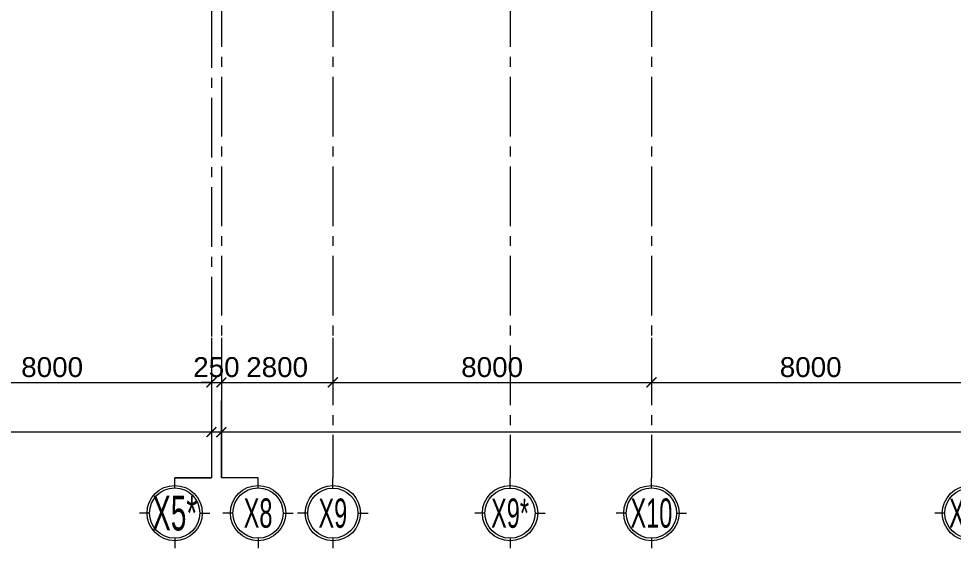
# Model space of a CAD drawing. Header units: millimetres. Extents: x 18326 to 214271, y -298828 to -198730.
# Drawn here: x 67457 to 90929, y -296079 to -282769 of the extents above; entities that cross this region are included whole.
import ezdxf
from ezdxf.enums import TextEntityAlignment as Align

# ---------------------------------------------------------------- set-up
doc = ezdxf.new("R2010")
doc.units = ezdxf.units.MM
doc.header["$LTSCALE"] = 20
doc.header["$MEASUREMENT"] = 0
doc.linetypes.add('CENTER2', pattern=[1.125, 0.75, -0.125, 0.125, -0.125])
doc.linetypes.add('xref LC GK$0$CENTER2', pattern=[1.125, 0.75, -0.125, 0.125, -0.125])
doc.layers.get('0').update_dxf_attribs({"lineweight": 0})
doc.layers.get('Defpoints').update_dxf_attribs({"color": 1, "lineweight": 25})
for name, color, linetype, lineweight in [('KV-Cay xanh', 78, 'Continuous', 5), ('KV-Dim', 14, 'Continuous', 9), ('KV-Ky hieu', 30, 'Continuous', 0), ('KV-Net thay 1', 9, 'Continuous', 20), ('KV-Net thay 2', 8, 'Continuous', 13), ('KV-Net truc', 251, 'CENTER2', 9), ('KV-Text', 7, 'Continuous', 25), ('xref LC GK$0$KV-Net truc', 251, 'xref LC GK$0$CENTER2', 9)]:
    doc.layers.add(name, color=color, linetype=linetype, lineweight=lineweight)
doc.styles.add('CHUTO', font='VnAvantH.TTF', dxfattribs={"width": 0.7})
doc.styles.add('KD-Style', font='arial.ttf')
doc.dimstyles.new('D-Layout', dxfattribs={"dimscale": 0, "dimtxt": 2, "dimasz": 1, "dimexe": 1, "dimexo": 0, "dimgap": 0.5, "dimtad": 1, "dimdec": 0, "dimzin": 0, "dimdsep": 46, "dimtxsty": 'KD-Style', "dimblk": 'ARCHTICK', "dimcen": 0.09, "dimdle": 1, "dimclrd": 256, "dimclre": 256, "dimclrt": 2, "dimadec": 0, "dimazin": 0, "dimtfac": 1, "dimtdec": 0, "dimtix": 1, "dimtmove": 2, "dimatfit": 3, "dimldrblk": 'MUITEN', "dimfxl": 1, "dimtolj": 1, "dimtzin": 0, "dimarcsym": 0})

# ---------------------------------------------------------------- blocks, each defined once
blk = doc.blocks.new('A$C570203f6')
at = {"layer": 'KV-Net truc', "color": 8, "ltscale": 400}
blk.add_lwpolyline([(25472, -1931), (25472, -3864), (24550, -3864)], dxfattribs=at)
at = {"layer": 'KV-Net truc', "color": 8, "ltscale": 400, "flags": 128}
blk.add_lwpolyline([(26644, -3864), (25722, -3864), (25722, -1931)], dxfattribs=at)
blk = doc.blocks.new('A$C06776D30')
at = {"layer": 'KV-Ky hieu', "color": 8}
for p, q in [((504, 865), (504, 1009)), ((144, 504), (0, 504)), ((865, 504), (1009, 504)), ((504, 144), (504, 0))]:
    blk.add_line(p, q, dxfattribs=at)
for radius in [396, 360]:
    blk.add_circle((504, 504), radius, dxfattribs=at)
at = {"layer": 'KV-Text', "color": 8, "style": 'CHUTO', "width": 0.6}
blk.add_attdef('GIRD', text='', height=420, dxfattribs=at).set_placement((504, 504), align=Align.MIDDLE_CENTER)
blk = doc.blocks.new('TT')
at = {"layer": 'KV-Net truc', "color": 8, "ltscale": 400}
blk.add_lwpolyline([(149.125, -206.013), (149.125, -213.748), (145.438, -213.748)], dxfattribs=at)
at = {"layer": 'KV-Net truc', "color": 8, "ltscale": 400, "flags": 128}
blk.add_lwpolyline([(153.812, -213.748), (150.125, -213.748), (150.125, -206.013)], dxfattribs=at)
at = {"layer": 'KV-Net truc', "color": 8}
for points in [[(145.438, -213.748), (149.125, -213.748)], [(153.812, -213.748), (150.125, -213.748)]]:
    blk.add_lwpolyline(points, dxfattribs=at)
at = {"layer": 'KV-Net thay 1', "color": 8}
ref = blk.add_blockref('A$C06776D30', (150.276, -220.82), dxfattribs=dict(at, xscale=0.007011206080914858, yscale=0.007011206080914858, zscale=0.007011206080914858))
ref.add_attrib('GIRD', 'X8', dxfattribs={"layer": 'KV-Text', "height": 2.9447, "style": 'CHUTO', "width": 0.6}).set_placement((153.812, -217.284), align=Align.MIDDLE_CENTER)
ref = blk.add_blockref('A$C06776D30', (157.789, -220.828), dxfattribs=dict(at, xscale=0.007011206080914858, yscale=0.007011206080914858, zscale=0.007011206080914858))
ref.add_attrib('GIRD', 'X9', dxfattribs={"layer": 'KV-Text', "height": 2.9447, "style": 'CHUTO', "width": 0.6}).set_placement((161.325, -217.293), align=Align.MIDDLE_CENTER)
ref = blk.add_blockref('A$C06776D30', (175.589, -220.828), dxfattribs=dict(at, xscale=0.007011206080914858, yscale=0.007011206080914858, zscale=0.007011206080914858))
ref.add_attrib('GIRD', 'X9*', dxfattribs={"layer": 'KV-Text', "height": 2.9447, "style": 'CHUTO', "width": 0.6}).set_placement((179.125, -217.293), align=Align.MIDDLE_CENTER)
ref = blk.add_blockref('A$C06776D30', (189.789, -220.82), dxfattribs=dict(at, xscale=0.007011206080914858, yscale=0.007011206080914858, zscale=0.007011206080914858))
ref.add_attrib('GIRD', 'X10', dxfattribs={"layer": 'KV-Text', "height": 2.9447, "style": 'CHUTO', "width": 0.6}).set_placement((193.325, -217.284), align=Align.MIDDLE_CENTER)
ref = blk.add_blockref('A$C06776D30', (221.789, -220.828), dxfattribs=dict(at, xscale=0.007011206080914858, yscale=0.007011206080914858, zscale=0.007011206080914858))
ref.add_attrib('GIRD', 'X11', dxfattribs={"layer": 'KV-Text', "height": 2.9447, "style": 'CHUTO', "width": 0.6}).set_placement((225.325, -217.293), align=Align.MIDDLE_CENTER)
at = {"layer": 'KV-Net truc', "color": 8}
ref = blk.add_blockref('A$C06776D30', (141.902, -220.82), dxfattribs=dict(at, xscale=0.007011206080914858, yscale=0.007011206080914858, zscale=0.007011206080914858))
ref.add_attrib('GIRD', 'X5*', dxfattribs={"layer": 'KV-Text', "height": 3.5, "style": 'CHUTO', "width": 0.6}).set_placement((145.438, -217.284), align=Align.MIDDLE_CENTER)
blk = doc.blocks.new('_ARCHTICK')
at = {"color": 8, "const_width": 0.15}
blk.add_lwpolyline([(-0.5, -0.5), (0.5, 0.5)], dxfattribs=at)
blk = doc.blocks.new('*D15')
at = {"layer": 'Defpoints', "color": 8, "transparency": 16777216}
for p in [(961.488, 52.715), (993.488, 52.715), (993.488, 48.247)]:
    blk.add_point(p, dxfattribs=at)
at = {"layer": 'KV-Dim', "color": 8, "lineweight": -2, "transparency": 16777216}
for p, q in [((961.488, 52.715), (961.488, 47.247)), ((993.488, 52.715), (993.488, 47.247)), ((960.488, 48.247), (994.488, 48.247))]:
    blk.add_line(p, q, dxfattribs=at)
at = {"layer": 'KV-Dim', "color": 8, "lineweight": -2, "transparency": 16777216, "rotation": 180}
blk.add_blockref('_ARCHTICK', (961.488, 48.247), dxfattribs=at)
at = {"layer": 'KV-Dim', "color": 8, "lineweight": -2, "transparency": 16777216}
blk.add_blockref('_ARCHTICK', (993.488, 48.247), dxfattribs=at)
at = {"layer": 'KV-Dim', "color": 8, "transparency": 16777216, "insert": (977.488, 49.768), "char_height": 2, "attachment_point": 5, "style": 'KD-Style'}
blk.add_mtext('\\A1;8000', dxfattribs=at)
blk = doc.blocks.new('MUITEN')
at = {"color": 8, "const_width": 0.4}
blk.add_lwpolyline([(-1, 1.732), (0, 0), (-1, -1.732)], dxfattribs=at)
blk = doc.blocks.new('*D16')
at = {"layer": 'Defpoints', "color": 8, "transparency": 16777216}
for p in [(993.488, 52.715), (994.488, 52.715), (994.488, 48.247)]:
    blk.add_point(p, dxfattribs=at)
at = {"layer": 'KV-Dim', "color": 8, "lineweight": -2, "transparency": 16777216}
for p, q in [((993.488, 52.715), (993.488, 47.247)), ((994.488, 52.715), (994.488, 47.247)), ((993.488, 48.247), (992.488, 48.247)), ((993.488, 48.247), (994.488, 48.247)), ((994.488, 48.247), (995.488, 48.247))]:
    blk.add_line(p, q, dxfattribs=at)
blk.add_blockref('_ARCHTICK', (993.488, 48.247), dxfattribs=at)
at = {"layer": 'KV-Dim', "color": 8, "lineweight": -2, "transparency": 16777216, "rotation": 180}
blk.add_blockref('_ARCHTICK', (994.488, 48.247), dxfattribs=at)
at = {"layer": 'KV-Dim', "color": 8, "transparency": 16777216, "insert": (993.988, 49.768), "char_height": 2, "attachment_point": 5, "style": 'KD-Style'}
blk.add_mtext('\\A1;250', dxfattribs=at)
blk = doc.blocks.new('*D17')
at = {"layer": 'Defpoints', "color": 8, "transparency": 16777216}
for p in [(994.488, 52.715), (1005.688, 52.715), (1005.688, 48.247)]:
    blk.add_point(p, dxfattribs=at)
at = {"layer": 'KV-Dim', "color": 8, "lineweight": -2, "transparency": 16777216}
for p, q in [((994.488, 52.715), (994.488, 47.247)), ((1005.688, 52.715), (1005.688, 47.247)), ((993.488, 48.247), (1006.688, 48.247))]:
    blk.add_line(p, q, dxfattribs=at)
at = {"layer": 'KV-Dim', "color": 8, "lineweight": -2, "transparency": 16777216, "rotation": 180}
blk.add_blockref('_ARCHTICK', (994.488, 48.247), dxfattribs=at)
at = {"layer": 'KV-Dim', "color": 8, "lineweight": -2, "transparency": 16777216}
blk.add_blockref('_ARCHTICK', (1005.688, 48.247), dxfattribs=at)
at = {"layer": 'KV-Dim', "color": 8, "transparency": 16777216, "insert": (1000.088, 49.768), "char_height": 2, "attachment_point": 5, "style": 'KD-Style'}
blk.add_mtext('\\A1;2800', dxfattribs=at)
blk = doc.blocks.new('*D18')
at = {"layer": 'Defpoints', "color": 8, "transparency": 16777216}
for p in [(1005.688, 52.715), (1037.688, 52.715), (1037.688, 48.247)]:
    blk.add_point(p, dxfattribs=at)
at = {"layer": 'KV-Dim', "color": 8, "lineweight": -2, "transparency": 16777216}
for p, q in [((1005.688, 52.715), (1005.688, 47.247)), ((1037.688, 52.715), (1037.688, 47.247)), ((1004.688, 48.247), (1038.688, 48.247))]:
    blk.add_line(p, q, dxfattribs=at)
at = {"layer": 'KV-Dim', "color": 8, "lineweight": -2, "transparency": 16777216, "rotation": 180}
blk.add_blockref('_ARCHTICK', (1005.688, 48.247), dxfattribs=at)
at = {"layer": 'KV-Dim', "color": 8, "lineweight": -2, "transparency": 16777216}
blk.add_blockref('_ARCHTICK', (1037.688, 48.247), dxfattribs=at)
at = {"layer": 'KV-Dim', "color": 8, "transparency": 16777216, "insert": (1021.688, 49.768), "char_height": 2, "attachment_point": 5, "style": 'KD-Style'}
blk.add_mtext('\\A1;8000', dxfattribs=at)
blk = doc.blocks.new('*D19')
at = {"layer": 'Defpoints', "color": 8, "transparency": 16777216}
for p in [(1037.688, 52.715), (1069.688, 52.715), (1069.688, 48.247)]:
    blk.add_point(p, dxfattribs=at)
at = {"layer": 'KV-Dim', "color": 8, "lineweight": -2, "transparency": 16777216}
for p, q in [((1037.688, 52.715), (1037.688, 47.247)), ((1069.688, 52.715), (1069.688, 47.247)), ((1036.688, 48.247), (1070.688, 48.247))]:
    blk.add_line(p, q, dxfattribs=at)
at = {"layer": 'KV-Dim', "color": 8, "lineweight": -2, "transparency": 16777216, "rotation": 180}
blk.add_blockref('_ARCHTICK', (1037.688, 48.247), dxfattribs=at)
at = {"layer": 'KV-Dim', "color": 8, "lineweight": -2, "transparency": 16777216}
blk.add_blockref('_ARCHTICK', (1069.688, 48.247), dxfattribs=at)
at = {"layer": 'KV-Dim', "color": 8, "transparency": 16777216, "insert": (1053.688, 49.768), "char_height": 2, "attachment_point": 5, "style": 'KD-Style'}
blk.add_mtext('\\A1;8000', dxfattribs=at)
blk = doc.blocks.new('*D36')
at = {"layer": 'Defpoints', "color": 8, "transparency": 16777216}
for p in [(994.488, 52.715), (1229.688, 52.715), (994.488, 43.247)]:
    blk.add_point(p, dxfattribs=at)
at = {"layer": 'KV-Dim', "color": 8, "lineweight": -2, "transparency": 16777216}
for p, q in [((994.488, 52.715), (994.488, 42.247)), ((1229.688, 52.715), (1229.688, 42.247)), ((1230.688, 43.247), (993.488, 43.247))]:
    blk.add_line(p, q, dxfattribs=at)
at = {"layer": 'KV-Dim', "color": 8, "lineweight": -2, "transparency": 16777216, "rotation": 180}
blk.add_blockref('_ARCHTICK', (994.488, 43.247), dxfattribs=at)
at = {"layer": 'KV-Dim', "color": 8, "lineweight": -2, "transparency": 16777216}
blk.add_blockref('_ARCHTICK', (1229.688, 43.247), dxfattribs=at)
at = {"layer": 'KV-Dim', "color": 8, "transparency": 16777216, "insert": (1112.088, 44.768), "char_height": 2, "attachment_point": 5, "style": 'KD-Style'}
blk.add_mtext('\\A1;58800', dxfattribs=at)
blk = doc.blocks.new('*D37')
at = {"layer": 'Defpoints', "color": 8, "transparency": 16777216}
for p in [(875.488, 52.715), (993.488, 52.715), (875.488, 43.247)]:
    blk.add_point(p, dxfattribs=at)
at = {"layer": 'KV-Dim', "color": 8, "lineweight": -2, "transparency": 16777216}
for p, q in [((875.488, 52.715), (875.488, 42.247)), ((993.488, 52.715), (993.488, 42.247)), ((994.488, 43.247), (874.488, 43.247))]:
    blk.add_line(p, q, dxfattribs=at)
at = {"layer": 'KV-Dim', "color": 8, "lineweight": -2, "transparency": 16777216, "rotation": 180}
blk.add_blockref('_ARCHTICK', (875.488, 43.247), dxfattribs=at)
at = {"layer": 'KV-Dim', "color": 8, "lineweight": -2, "transparency": 16777216}
blk.add_blockref('_ARCHTICK', (993.488, 43.247), dxfattribs=at)
at = {"layer": 'KV-Dim', "color": 8, "transparency": 16777216, "insert": (934.488, 44.768), "char_height": 2, "attachment_point": 5, "style": 'KD-Style'}
blk.add_mtext('\\A1;29500', dxfattribs=at)
blk = doc.blocks.new('xref LC GK$0$LC')
at = {"layer": 'xref LC GK$0$KV-Net truc', "color": 8, "ltscale": 100}
for points in [[(42200, 10100), (42200, -85479)], [(45000, 10100), (45000, -85479)], [(49450, 10100), (49450, -85479)], [(53000, 10100), (53000, -85479)], [(41950, -48924), (41950, -85479)]]:
    blk.add_lwpolyline(points, dxfattribs=at)
blk = doc.blocks.new('dim mb')
at = {"layer": 'KV-Dim', "color": 8}
for base, p1, p2, picture, middle in [((49.6, -328.1119), (167.6, -318.6439), (49.6, -318.6439), '*D37', (108.6, -326.5907)), ((167.6, -323.1119), (135.6, -318.6439), (167.6, -318.6439), '*D15', (151.6, -321.5907)), ((168.6, -323.1119), (167.6, -318.6439), (168.6, -318.6439), '*D16', (168.1, -321.5907)), ((179.8, -323.1119), (168.6, -318.6439), (179.8, -318.6439), '*D17', (174.2, -321.5907)), ((168.6, -328.1119), (403.8, -318.6439), (168.6, -318.6439), '*D36', (286.2, -326.5907)), ((211.8, -323.1119), (179.8, -318.6439), (211.8, -318.6439), '*D18', (195.8, -321.5907)), ((243.8, -323.1119), (211.8, -318.6439), (243.8, -318.6439), '*D19', (227.8, -321.5907))]:
    dim = blk.add_linear_dim(base=base, p1=p1, p2=p2, dimstyle='D-Layout', override={"dimscale": 1, "dimlfac": 250}, dxfattribs=at)
    dim.commit()
    dim.dimension.update_dxf_attribs({"geometry": picture, "text_midpoint": middle, "insert": (-825.8876, -371.3589)})
blk = doc.blocks.new('t3')
at = {"layer": 'KV-Dim', "color": 8}
blk.add_blockref('dim mb', (-49.6, 284.2), dxfattribs=at)
at = {"layer": 'KV-Net thay 2', "color": 8}
blk.add_blockref('TT', (-31.125, 165.234), dxfattribs=at)

msp = doc.modelspace()

# ---------------------------------------------------------------- block references
at = {"layer": 'KV-Cay xanh', "color": 8, "xscale": 250, "yscale": 250, "zscale": 250}
msp.add_blockref('t3', (42797, -282180), dxfattribs=at)
at = {"layer": 'KV-Net thay 2', "color": 8}
msp.add_blockref('A$C570203f6', (46825, -290444), dxfattribs=at)
at = {"layer": 'xref LC GK$0$KV-Net truc', "color": 8}
msp.add_blockref('xref LC GK$0$LC', (30347, -208830), dxfattribs=at)

doc.saveas('drawing.dxf')
